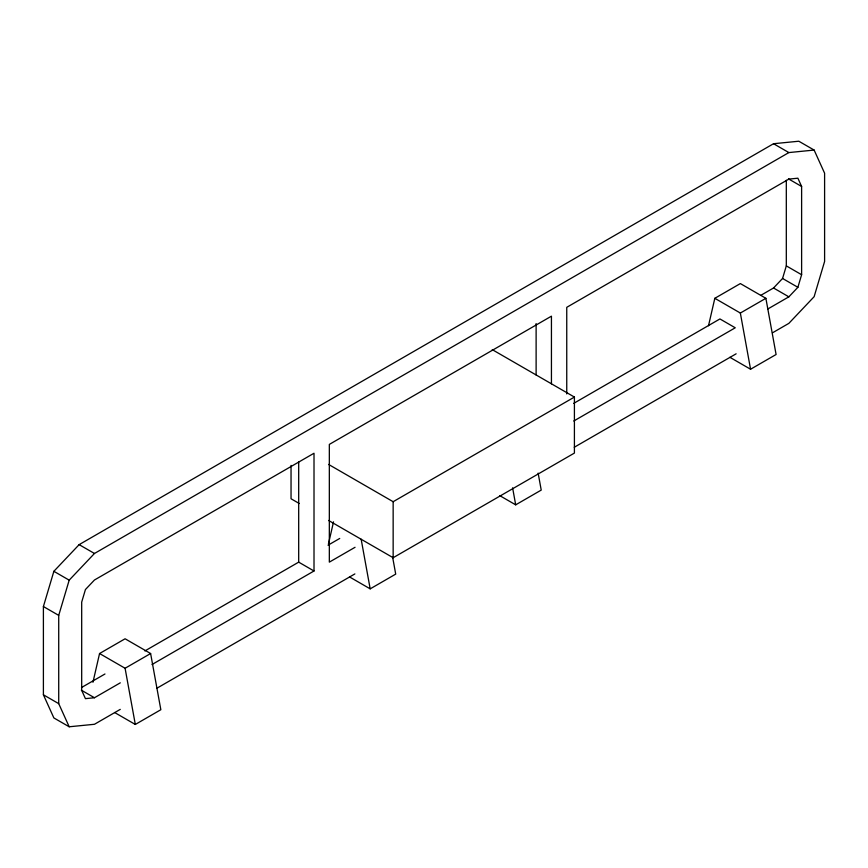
<?xml version="1.0" encoding="UTF-8"?>
<svg xmlns="http://www.w3.org/2000/svg" width="868" height="868" viewBox="0 0 868 868"><rect width="100%" height="100%" fill="white"/><g stroke="black" fill="none" stroke-linecap="round" stroke-linejoin="round"><path stroke-width="1.3" d="M92.952 682.259L99.56 653.528L125.09 638.783L150.62 653.528L160.84 709.72L135.31 724.455L114.63 712.519M328.429 544.041L333.529 521.842M708.516 325.728L714.82 298.31L740.35 283.576L765.88 298.31L776.09 354.502L750.56 369.236L729.89 357.301M120.272 709.373L94.46 724.281L69.19 726.776L53.87 717.934L43.4 694.801L43.4 606.537L53.87 571.307L79.14 544.637L773.54 143.719L798.81 141.224L814.13 150.066L824.6 173.199L824.6 261.463L814.13 296.693L788.86 323.363L772.477 332.824M69.19 726.776L58.72 703.644L58.72 615.379L69.19 580.16L94.46 553.48L788.86 152.573L814.13 150.066M760.672 295.424L773.54 287.992L782.567 278.465L786.31 265.879L786.31 180.294M767.8 308.997L788.86 296.834L797.887 287.308L801.62 274.722L801.62 186.468L797.887 178.2L788.86 179.101L566.75 307.326L566.75 393.942M328.592 464.434L393.15 501.715L574.41 397.067L574.41 453.074L393.15 557.723L328.592 520.453M81.494 687.543L104.974 673.991M144.891 650.946L298.69 562.139L314.01 570.992L314.01 453.248L94.46 580.008L85.433 589.535L81.69 602.121L81.69 690.375L85.433 698.642L94.46 697.742L120.294 682.834M328.039 545.202L339.724 538.453M573.672 403.392L719.93 318.947L735.25 327.789L573.77 421.013M99.56 653.528L125.09 668.262L150.62 653.528M714.82 298.31L740.35 313.044L765.88 298.31M151.987 664.53L314.01 570.992M355.045 547.296L329.33 562.139L329.33 444.405L551.44 316.169L551.44 383.84M156.631 688.378L354.882 573.922M574.258 447.27L736.14 353.808M349.5 576.916L370.18 588.851L395.71 574.117L392.618 557.126M499.61 495.552L515.69 504.84L541.22 490.094L538.138 473.114M773.54 143.719L788.86 152.573M788.491 178.884L801.62 186.468M786.31 265.879L801.62 274.722M782.567 278.465L797.887 287.308M773.54 287.992L788.86 296.834M492.243 349.63L574.41 397.067M299.254 503.505L291.04 498.764L291.04 465.422M79.14 544.637L94.46 553.48M53.87 571.307L69.19 580.16M43.4 606.537L58.72 615.379M81.332 690.168L94.46 697.742M43.4 694.801L58.72 703.644M740.35 313.044L750.56 369.236M512.608 487.849L515.69 504.84M361.153 539.202L370.18 588.851M125.09 668.262L135.31 724.455M536.12 323.569L536.12 374.998M393.15 501.715L393.15 557.723M298.69 462.004L298.69 562.139"/></g></svg>
